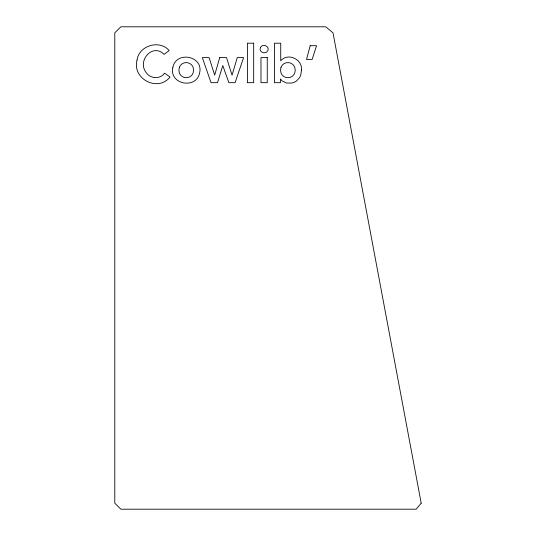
<?xml version="1.0" encoding="UTF-8"?>
<svg xmlns="http://www.w3.org/2000/svg" width="536" height="536" viewBox="0 0 536 536"><rect width="100%" height="100%" fill="white"/><g stroke="black" fill="none" stroke-linecap="round" stroke-linejoin="round"><path stroke-width="0.8" d="M301.513 70.142L300.676 75.315L299.651 77.559L296.435 81.077L294.304 82.283L291.865 83.047L286.566 83.04L282.11 80.903L280.415 78.919L280.415 82.678L274.459 82.678L274.459 43.195L280.73 43.195L280.73 60.796C287.812 52.307 302.673 59.268 301.513 70.142M137.049 60.106C131.876 78.953 158.066 92.346 170.006 77.037L164.572 73.171C161.604 77.465 155.728 78.765 151.072 76.621A12.04 12.04 0 0 1 145.598 71.75C137.538 60.086 152.934 42.92 164.049 54.371L169.168 50.612C159.829 39.296 138.817 45.493 137.049 60.106M172.88 67.302C168.726 84.413 196.317 89.68 199.613 72.983C203.774 55.871 176.177 50.605 172.88 67.302M179.379 67.322L178.883 70.142L179.379 72.963A7.142 7.142 0 0 0 186.247 77.66A7.142 7.142 0 0 0 193.114 72.963L193.61 70.142L193.114 67.322A7.142 7.142 0 0 0 186.247 62.625A7.142 7.142 0 0 0 179.379 67.322M281.018 67.322L280.522 70.142L281.018 72.963A7.142 7.142 0 0 0 287.886 77.66A7.142 7.142 0 0 0 294.753 72.963L295.249 70.142L294.753 67.322A7.142 7.142 0 0 0 287.886 62.625A7.142 7.142 0 0 0 281.011 67.322M260.375 47.677C258.479 52.28 265.957 54.927 267.846 50.578C269.856 45.935 262.184 43.202 260.375 47.677M310.183 45.701L306.532 59.489L312.12 59.489L316.555 45.701L310.183 45.701M219.727 57.607L214.661 75.154L209.12 57.607L202.333 57.607L211.057 82.678L217.529 82.678L222.809 65.546L228.865 82.678L235.083 82.678L243.592 57.607L237.274 57.607L232.055 75.154L226.514 57.607L219.727 57.607M421.202 503.17L416.197 509.2L120.828 509.2L114.798 503.17L114.798 32.83L120.828 26.8L325.747 26.8L333.01 32.83L421.202 503.17M253.675 43.195L247.404 43.195L247.404 82.678L253.675 82.678L253.675 43.195M267.256 57.607L260.985 57.607L260.985 82.678L267.256 82.678L267.256 57.607"/></g></svg>
